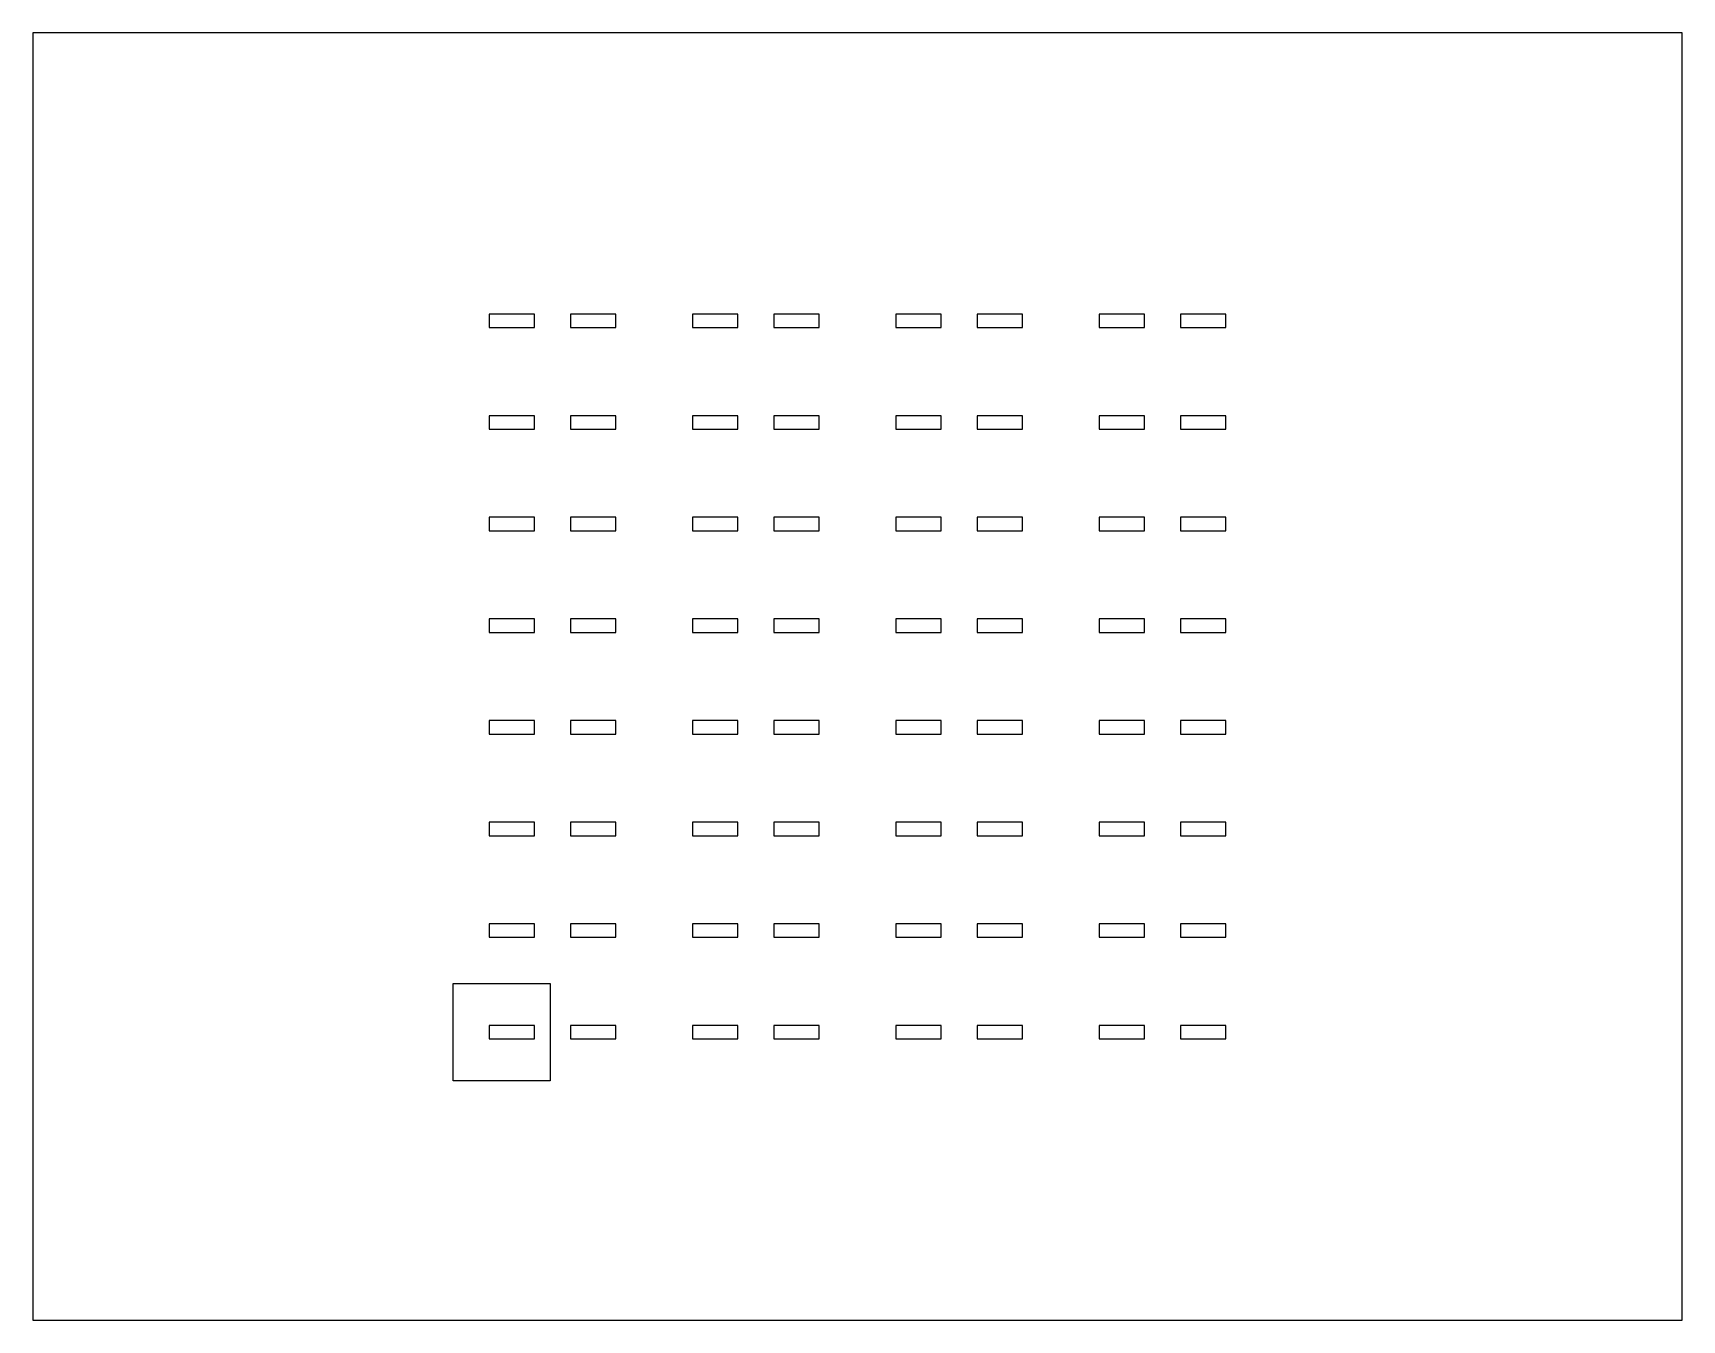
# Model space of a CAD drawing. Header units: millimetres. Extents: x -730 to 0, y -10 to 560.
import ezdxf

# ---------------------------------------------------------------- set-up
doc = ezdxf.new("R2010")
doc.units = ezdxf.units.MM
doc.layers.get('0').update_dxf_attribs({"linetype": 'CONTINUOUS'})

msp = doc.modelspace()

# ---------------------------------------------------------------- linework, layer by layer
for points in [[(-730, -10), (0, -10), (0, 560), (-730, 560)], [(-508, 435.5), (-528, 435.5), (-528, 429.5), (-508, 429.5)], [(-492, 435.5), (-492, 429.5), (-472, 429.5), (-472, 435.5)], [(-418, 435.5), (-438, 435.5), (-438, 429.5), (-418, 429.5)], [(-402, 435.5), (-402, 429.5), (-382, 429.5), (-382, 435.5)], [(-328, 435.5), (-348, 435.5), (-348, 429.5), (-328, 429.5)], [(-312, 435.5), (-312, 429.5), (-292, 429.5), (-292, 435.5)], [(-238, 435.5), (-258, 435.5), (-258, 429.5), (-238, 429.5)], [(-222, 435.5), (-222, 429.5), (-202, 429.5), (-202, 435.5)], [(-508, 390.5), (-528, 390.5), (-528, 384.5), (-508, 384.5)], [(-492, 390.5), (-492, 384.5), (-472, 384.5), (-472, 390.5)], [(-418, 390.5), (-438, 390.5), (-438, 384.5), (-418, 384.5)], [(-402, 390.5), (-402, 384.5), (-382, 384.5), (-382, 390.5)], [(-328, 390.5), (-348, 390.5), (-348, 384.5), (-328, 384.5)], [(-312, 390.5), (-312, 384.5), (-292, 384.5), (-292, 390.5)], [(-238, 390.5), (-258, 390.5), (-258, 384.5), (-238, 384.5)], [(-222, 390.5), (-222, 384.5), (-202, 384.5), (-202, 390.5)], [(-508, 345.5), (-528, 345.5), (-528, 339.5), (-508, 339.5)], [(-492, 345.5), (-492, 339.5), (-472, 339.5), (-472, 345.5)], [(-418, 345.5), (-438, 345.5), (-438, 339.5), (-418, 339.5)], [(-402, 345.5), (-402, 339.5), (-382, 339.5), (-382, 345.5)], [(-328, 345.5), (-348, 345.5), (-348, 339.5), (-328, 339.5)], [(-312, 345.5), (-312, 339.5), (-292, 339.5), (-292, 345.5)], [(-238, 345.5), (-258, 345.5), (-258, 339.5), (-238, 339.5)], [(-222, 345.5), (-222, 339.5), (-202, 339.5), (-202, 345.5)], [(-508, 300.5), (-528, 300.5), (-528, 294.5), (-508, 294.5)], [(-492, 300.5), (-492, 294.5), (-472, 294.5), (-472, 300.5)], [(-418, 300.5), (-438, 300.5), (-438, 294.5), (-418, 294.5)], [(-402, 300.5), (-402, 294.5), (-382, 294.5), (-382, 300.5)], [(-328, 300.5), (-348, 300.5), (-348, 294.5), (-328, 294.5)], [(-312, 300.5), (-312, 294.5), (-292, 294.5), (-292, 300.5)], [(-238, 300.5), (-258, 300.5), (-258, 294.5), (-238, 294.5)], [(-222, 300.5), (-222, 294.5), (-202, 294.5), (-202, 300.5)], [(-508, 255.5), (-528, 255.5), (-528, 249.5), (-508, 249.5)], [(-492, 255.5), (-492, 249.5), (-472, 249.5), (-472, 255.5)], [(-418, 255.5), (-438, 255.5), (-438, 249.5), (-418, 249.5)], [(-402, 255.5), (-402, 249.5), (-382, 249.5), (-382, 255.5)], [(-328, 255.5), (-348, 255.5), (-348, 249.5), (-328, 249.5)], [(-312, 255.5), (-312, 249.5), (-292, 249.5), (-292, 255.5)], [(-238, 255.5), (-258, 255.5), (-258, 249.5), (-238, 249.5)], [(-222, 255.5), (-222, 249.5), (-202, 249.5), (-202, 255.5)], [(-508, 210.5), (-528, 210.5), (-528, 204.5), (-508, 204.5)], [(-492, 210.5), (-492, 204.5), (-472, 204.5), (-472, 210.5)], [(-418, 210.5), (-438, 210.5), (-438, 204.5), (-418, 204.5)], [(-402, 210.5), (-402, 204.5), (-382, 204.5), (-382, 210.5)], [(-328, 210.5), (-348, 210.5), (-348, 204.5), (-328, 204.5)], [(-312, 210.5), (-312, 204.5), (-292, 204.5), (-292, 210.5)], [(-238, 210.5), (-258, 210.5), (-258, 204.5), (-238, 204.5)], [(-222, 210.5), (-222, 204.5), (-202, 204.5), (-202, 210.5)], [(-508, 165.5), (-528, 165.5), (-528, 159.5), (-508, 159.5)], [(-492, 165.5), (-492, 159.5), (-472, 159.5), (-472, 165.5)], [(-418, 165.5), (-438, 165.5), (-438, 159.5), (-418, 159.5)], [(-402, 165.5), (-402, 159.5), (-382, 159.5), (-382, 165.5)], [(-328, 165.5), (-348, 165.5), (-348, 159.5), (-328, 159.5)], [(-312, 165.5), (-312, 159.5), (-292, 159.5), (-292, 165.5)], [(-238, 165.5), (-258, 165.5), (-258, 159.5), (-238, 159.5)], [(-222, 165.5), (-222, 159.5), (-202, 159.5), (-202, 165.5)], [(-544, 96), (-544, 139), (-501, 139), (-501, 96)], [(-508, 120.5), (-528, 120.5), (-528, 114.5), (-508, 114.5)], [(-472, 120.5), (-492, 120.5), (-492, 114.5), (-472, 114.5)], [(-418, 120.5), (-438, 120.5), (-438, 114.5), (-418, 114.5)], [(-402, 120.5), (-402, 114.5), (-382, 114.5), (-382, 120.5)], [(-328, 120.5), (-348, 120.5), (-348, 114.5), (-328, 114.5)], [(-312, 120.5), (-312, 114.5), (-292, 114.5), (-292, 120.5)], [(-238, 120.5), (-258, 120.5), (-258, 114.5), (-238, 114.5)], [(-222, 120.5), (-222, 114.5), (-202, 114.5), (-202, 120.5)]]:
    msp.add_lwpolyline(points, close=True)

doc.saveas('drawing.dxf')
